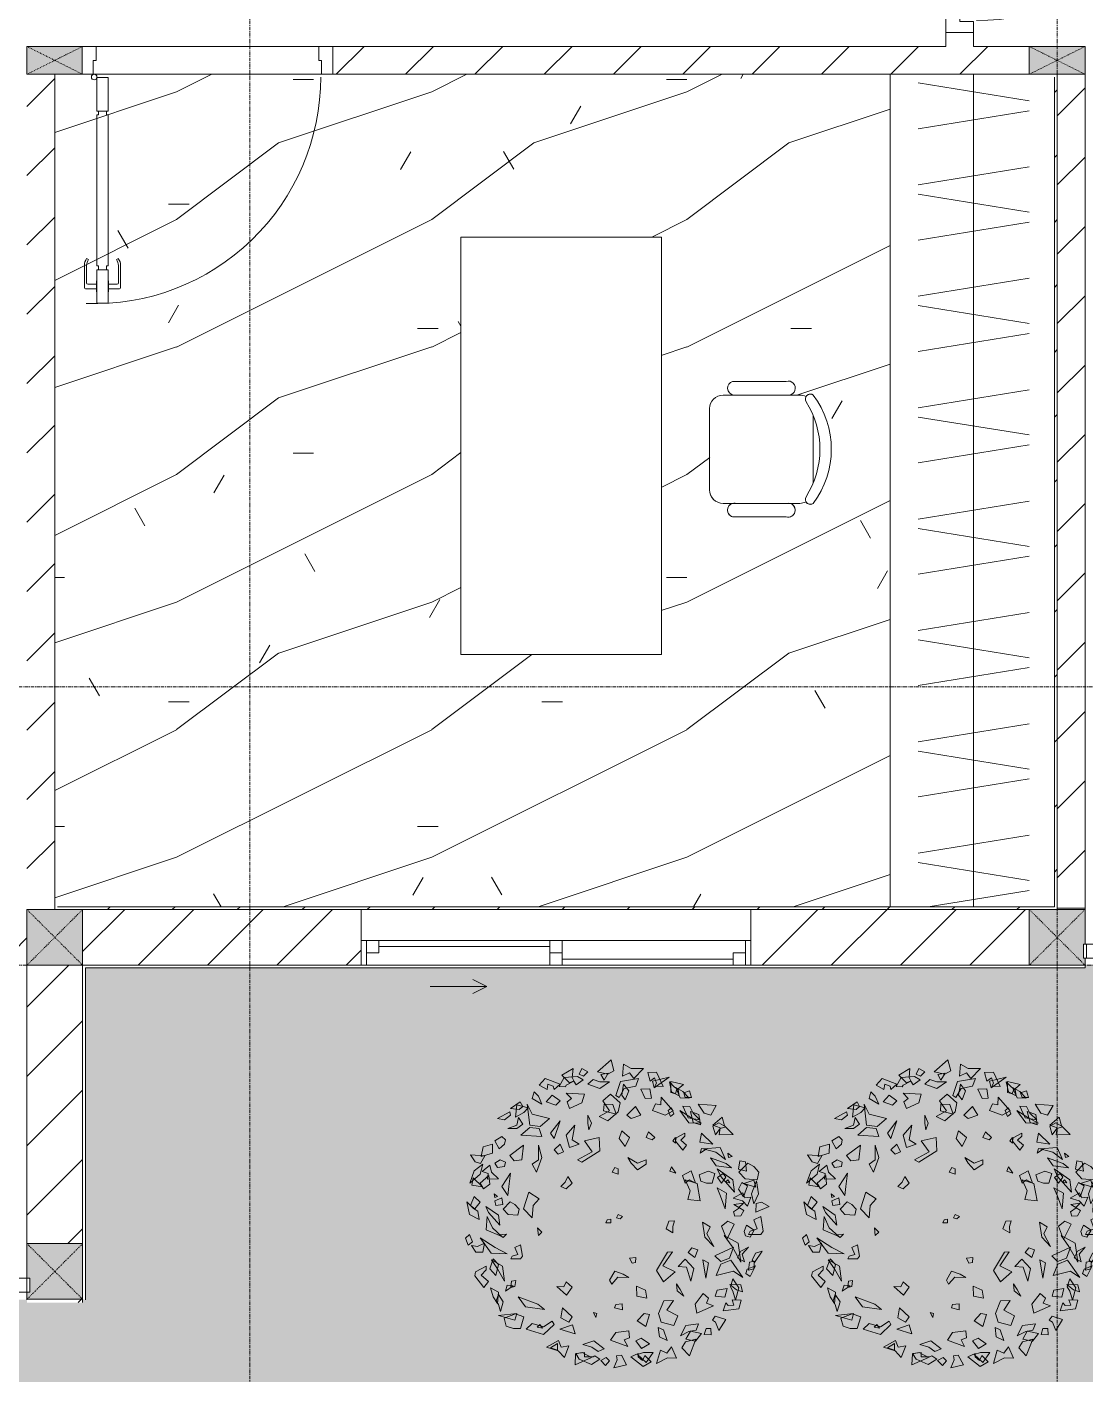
# Model space of a CAD drawing. Header units: millimetres. Extents: x 5357 to 259384, y -16348 to 109893.
# Drawn here: x 111253 to 115053, y 23068 to 27907 of the extents above; entities that cross this region are included whole.
import ezdxf

# ---------------------------------------------------------------- set-up
doc = ezdxf.new("R2010")
doc.units = ezdxf.units.MM
doc.linetypes.add('Dash', pattern=[6, 3, -3])
doc.linetypes.add('Grid Line', pattern=[22.225, 12.7, -3.175, 3.175, -3.175])
for name, color, linetype, lineweight in [('0-1', 7, 'Continuous', 5), ('A-DETL-GENF-1', 53, 'Continuous', 9), ('A-DOOR-1', 254, 'Continuous', 9), ('A-DOOR-2', 53, 'Continuous', 9), ('A-FLOR-1', 53, 'Continuous', 9), ('A-FLOR-HRAL', 11, 'Continuous', 9), ('A-FLOR-HRAL-1', 254, 'Continuous', 9), ('A-FLOR-HRAL-2', 53, 'Continuous', 9), ('A-FLOR-PATT', 8, 'Continuous', 9), ('A-FLOR-PATT-1', 10, 'Continuous', 9), ('A-GLAZ', 151, 'Continuous', 9), ('A-WALL', 113, 'Continuous', 9), ('A-WALL-1', 9, 'Continuous', 18), ('A-WALL-2', 53, 'Continuous', 9), ('A-WALL-3', 113, 'Continuous', 18), ('A-WALL-PATT', 111, 'Continuous', 9), ('A-WALL-PATT-1', 10, 'Continuous', 9), ('A-WALL-PATT-2', 53, 'Continuous', 9), ('G-IMPT', 8, 'Continuous', 9), ('I-FURN', 30, 'Continuous', 9), ('I-FURN-1', 254, 'Continuous', 9), ('I-WALL-1', 9, 'Continuous', 18), ('L-PLNT-1', 7, 'Continuous', 9), ('S-COLS', 52, 'Continuous', 9), ('S-COLS-1', 253, 'Continuous', 5), ('S-COLS-2', 9, 'Continuous', 18), ('S-COLS-3', 53, 'Continuous', 9), ('S-COLS-4', 254, 'Continuous', 9), ('S-COLS-5', 52, 'Continuous', 18), ('S-COLS-6', 52, 'Dash', 9), ('S-COLS-HDLN', 52, 'Dash', 9), ('S-COLS-HDLN-1', 53, 'Dash', 9), ('S-GRID-1', 1, 'Grid Line', 9)]:
    doc.layers.add(name, color=color, linetype=linetype, lineweight=lineweight)
pattern_1 = [(45, (0, 0), (-124.4508, 124.4508), [])]
pattern_2 = [(45, (0, 0), (-116.67262, 116.67262), [])]

# ---------------------------------------------------------------- blocks, each defined once
blk = doc.blocks.new('NCV_TKTC_KET CAU_rvt-1-TKCS_MB CẢNH QUAN CÂY XANH')
at = {"layer": 'A-FLOR-1'}
blk.add_line((115052.6, 24736.9), (115052.6, 24741.9), dxfattribs=at)
blk = doc.blocks.new('DOOR_CW_01 CANH MO-PANEL KINH - DIW_01-900x2200-CỬA GỖ VÂN LAMINATE-553375-TKCS_MB CẢNH QUAN CÂY XANH')
at = {"layer": 'A-DETL-GENF-1'}
for p, q in [((-397, -182), (-397, -62)), ((-397, -62), (-357, -62)), ((-357, -62), (-357, -182)), ((-357, -182), (-397, -182)), ((-391, -196), (-391, -182)), ((-391, -182), (-363, -182)), ((-363, -182), (-363, -196)), ((-397, -196), (-391, -196)), ((-397, -738), (-397, -196)), ((-357, -196), (-363, -196)), ((-357, -196), (-357, -738)), ((-433.9, -711.2), (-427.3, -715.8)), ((-320.1, -711.2), (-326.7, -715.8)), ((-442, -737), (-442, -816.5)), ((-434, -799.5), (-434, -737)), ((-397, -738), (-391, -738)), ((-357, -752), (-397, -752)), ((-397, -752), (-397, -872)), ((-391, -752), (-391, -738)), ((-363, -752), (-391, -752)), ((-357, -738), (-363, -738)), ((-363, -738), (-363, -752)), ((-357, -872), (-357, -752)), ((-320, -799.5), (-320, -737)), ((-312, -737), (-312, -816.5)), ((-399, -820.5), (-438, -820.5)), ((-399, -803.5), (-430, -803.5)), ((-399, -792.2), (-399, -831.8)), ((-397, -792.2), (-399, -792.2)), ((-397, -792.2), (-397, -831.8)), ((-357, -792.2), (-357, -831.8)), ((-357, -792.2), (-355, -792.2)), ((-355, -792.2), (-355, -831.8)), ((-355, -803.5), (-324, -803.5)), ((-355, -820.5), (-316, -820.5)), ((-399, -831.8), (-397, -831.8)), ((-355, -831.8), (-357, -831.8)), ((-397, -872), (-357, -872))]:
    blk.add_line(p, q, dxfattribs=at)
blk.add_circle((-407, -60), 10, dxfattribs=at)
for centre, radius, start, end in [((-407, -60), 814, 268, 0), ((-397, -737), 45, 145, 180), ((-397, -737), 37, 145, 180), ((-357, -737), 37, 0, 35), ((-357, -737), 45, 360, 35), ((-438, -816.5), 4, 180, 270), ((-430, -799.5), 4, 180, 270), ((-324, -799.5), 4, 270, 0), ((-316, -816.5), 4, 270, 0)]:
    blk.add_arc(centre, radius, start, end, dxfattribs=at)
at = {"layer": 'A-DOOR-2'}
for p, q in [((-450, -50), (-450, 50)), ((-450, 50), (-400, 50)), ((-400, 50), (-400, 0)), ((400, 0), (400, 50)), ((400, 50), (450, 50)), ((450, 50), (450, -50)), ((-410, 0), (-410, -50)), ((-400, 0), (-410, 0)), ((410, 0), (400, 0)), ((410, -50), (410, 0)), ((-410, -50), (-450, -50)), ((-407, -50), (-382, -50)), ((450, -50), (410, -50))]:
    blk.add_line(p, q, dxfattribs=at)
blk = doc.blocks.new('TU DO LV A - TU DO LV A-451134-TKCS_MB CẢNH QUAN CÂY XANH')
at = {"layer": 'I-FURN'}
for p, q in [((10, 0), (3000, 0)), ((10, -136.3), (68.9, -499)), ((169, -101), (104.4, -499)), ((202.5, -101), (267.1, -499)), ((404.3, -101), (468.9, -499)), ((569, -101), (504.4, -499)), ((602.5, -101), (667.1, -499)), ((804.3, -101), (868.9, -499)), ((969, -101), (904.4, -499)), ((1002.5, -101), (1067.1, -499)), ((1204.3, -101), (1268.9, -499)), ((1369, -101), (1304.4, -499)), ((1402.5, -101), (1467.1, -499)), ((1604.3, -101), (1668.9, -499)), ((1769, -101), (1704.4, -499)), ((1802.5, -101), (1867.1, -499)), ((2004.3, -101), (2068.9, -499)), ((2169, -101), (2104.4, -499)), ((2202.5, -101), (2267.1, -499)), ((2404.3, -101), (2468.9, -499)), ((2569, -101), (2504.4, -499)), ((2602.5, -101), (2667.1, -499)), ((2804.3, -101), (2868.9, -499)), ((2969, -101), (2904.4, -499)), ((10, -300), (3000, -300))]:
    blk.add_line(p, q, dxfattribs=at)
at = {"layer": 'I-FURN-1'}
blk.add_line((10, 0), (3000, 0), dxfattribs=at)
blk = doc.blocks.new('BAN LV A - BAN LV A_dwg_ban hoc2-348006-TKCS_MB CẢNH QUAN CÂY XANH')
at = {"layer": 'I-FURN'}
for p, q in [((145.8, 437.4), (-145.8, 437.4)), ((-194.4, 388.8), (-194.4, 113.4)), ((194.4, 113.4), (194.4, 388.8)), ((-243, 354.4), (-243, 162)), ((194.4, 351.4), (194.4, 150.8)), ((243.7, 162), (243.7, 354.4)), ((-120.5, 64.8), (120.5, 64.8))]:
    blk.add_line(p, q, dxfattribs=at)
at = {"layer": 'I-FURN', "flags": 128}
blk.add_lwpolyline([(-737.8, 610.5), (-737.8, 1330.5), (-154.9, 1330.5), (762.2, 1330.5), (762.2, 610.5)], close=True, dxfattribs=at)
at = {"layer": 'I-FURN'}
for centre, radius, start, end in [((-145.8, 388.8), 48.6, 90, 180), ((145.8, 388.8), 48.6, 360, 90), ((-218.7, 347.3), 25.3, 343.7398, 163.7398), ((219.4, 347.3), 25.3, 16.2602, 170.7054), ((-218.7, 154.9), 25.3, 163.7398, 16.2602), ((219.4, 154.9), 25.3, 189.2946, 16.2602), ((-145.8, 113.4), 48.6, 180, 207.5844), ((145.8, 113.4), 48.6, 332.4156, 0), ((-180.2, 75.4), 17.8, 57.9726, 216.6901), ((0, 324), 324, 233.1301, 306.8699), ((0, 359.3), 318.2, 237.5758, 302.4242), ((180.2, 75.4), 17.8, 323.3099, 122.0274)]:
    blk.add_arc(centre, radius, start, end, dxfattribs=at)
blk = doc.blocks.new('BAN LV A - BAN LV A_dwg-348005-TKCS_MB CẢNH QUAN CÂY XANH')
at = {"extrusion": (0, 0, -1), "zscale": -1, "rotation": 180}
blk.add_blockref('BAN LV A - BAN LV A_dwg_ban hoc2-348006-TKCS_MB CẢNH QUAN CÂY XANH', (-729, 1383.7), dxfattribs=at)
blk = doc.blocks.new('BAN LV A - BAN LV A-401069-TKCS_MB CẢNH QUAN CÂY XANH')
at = {"layer": 'I-FURN-1'}
for p, q in [((-8.8, -53.2), (1491.2, -53.2)), ((-8.8, -773.2), (-8.8, -53.2)), ((1491.2, -53.2), (1491.2, -773.2)), ((1491.2, -773.2), (-8.8, -773.2)), ((583.2, -946.3), (874.8, -946.3)), ((534.6, -1029.3), (534.6, -994.9)), ((923.4, -994.9), (923.4, -1032.3)), ((486, -1221.7), (486, -1029.3)), ((972.7, -1029.3), (972.7, -1221.7)), ((534.6, -1270.3), (534.6, -1235.9)), ((923.4, -1232.9), (923.4, -1270.3))]:
    blk.add_line(p, q, dxfattribs=at)
for centre, radius, start, end in [((583.2, -994.9), 48.6, 90, 180), ((874.8, -994.9), 48.6, 0, 90), ((510.3, -1036.4), 25.3, 16.2602, 163.7398), ((948.4, -1036.4), 25.3, 16.2602, 170.7054), ((510.3, -1228.8), 25.3, 163.7398, 343.7398), ((948.4, -1228.8), 25.3, 189.2946, 16.2602), ((548.9, -1308.3), 17.8, 119.404, 216.6901), ((583.2, -1270.3), 48.6, 180, 207.5844), ((874.8, -1270.3), 48.6, 332.4156, 0), ((909.2, -1308.3), 17.8, 323.3099, 60.596), ((729, -1059.7), 324, 233.1301, 306.8699)]:
    blk.add_arc(centre, radius, start, end, dxfattribs=at)
at = {"extrusion": (0, 0, -1), "zscale": -1, "rotation": 180}
blk.add_blockref('BAN LV A - BAN LV A_dwg-348005-TKCS_MB CẢNH QUAN CÂY XANH', (0, 0), dxfattribs=at)
blk = doc.blocks.new('Railing - 50 x 10mm-457210-TKCS_MB CẢNH QUAN CÂY XANH')
at = {"layer": 'A-FLOR-HRAL-2'}
for p, q in [((25, 5), (-25, 5)), ((-25, 5), (-25, -5)), ((25, -5), (25, 5)), ((-25, -5), (25, -5))]:
    blk.add_line(p, q, dxfattribs=at)
blk = doc.blocks.new('Railing - Railing-641380-TKCS_MB CẢNH QUAN CÂY XANH')
at = {"layer": 'A-FLOR-HRAL-2'}
for p, q in [((93144.1, 15351.2), (92149.1, 15351.2)), ((92149.1, 15301.2), (93144.1, 15301.2))]:
    blk.add_line(p, q, dxfattribs=at)
at = {"extrusion": (0, 0, -1), "zscale": -1, "rotation": 90.00000000000072}
for p in [(-92144.1, 15326.2), (-93269.1, 15326.2)]:
    blk.add_blockref('Railing - 50 x 10mm-457210-TKCS_MB CẢNH QUAN CÂY XANH', p, dxfattribs=at)
blk = doc.blocks.new('G1_SOF - BO TRU - 100x200-746114-TKCS_MB CẢNH QUAN CÂY XANH')
at = {"layer": 'S-COLS-3'}
blk.add_hatch(color=256, dxfattribs=at).paths.add_polyline_path([(-50, -98.4), (50, -98.4), (50, 100), (-50, 100)])
at = {"layer": 'S-COLS-2'}
for p, q in [((-50, 100), (50, 100)), ((-50, -98.4), (-50, 100)), ((50, 100), (50, -98.4))]:
    blk.add_line(p, q, dxfattribs=at)
at = {"layer": 'S-COLS-HDLN-1'}
for p, q in [((50, -100), (-50, 100)), ((-50, -100), (50, 100))]:
    blk.add_line(p, q, dxfattribs=at)
blk = doc.blocks.new('G1_SOF - BO TRU - 100x200-V59-TKCS_MB CẢNH QUAN CÂY XANH')
at = {"layer": 'S-COLS-3'}
blk.add_hatch(color=256, dxfattribs=at).paths.add_polyline_path([(-50, -100), (50, -100), (50, 100), (-50, 100)])
at = {"layer": 'S-COLS-2'}
for p, q in [((-50, 100), (50, 100)), ((-50, -100), (-50, 100)), ((50, 100), (50, -100)), ((50, -100), (-50, -100))]:
    blk.add_line(p, q, dxfattribs=at)
at = {"layer": 'S-COLS-HDLN-1'}
for p, q in [((50, -100), (-50, 100)), ((-50, -100), (50, 100))]:
    blk.add_line(p, q, dxfattribs=at)
blk = doc.blocks.new('DOOR_CW_01 CANH MO-PANEL KINH - DIG_01-900x2200-CỬA NHÔM KÍNH-400868-TKCS_MB CẢNH QUAN CÂY XANH')
at = {"layer": 'A-DETL-GENF-1'}
for p, q in [((-397, 872), (-357, 872)), ((-397, 752), (-397, 872)), ((-357, 872), (-357, 752)), ((-399, 831.8), (-397, 831.8)), ((-399, 792.2), (-399, 831.8)), ((-397, 792.2), (-397, 831.8)), ((-357, 792.2), (-357, 831.8)), ((-355, 831.8), (-357, 831.8)), ((-355, 792.2), (-355, 831.8)), ((-442, 737), (-442, 816.5)), ((-399, 820.5), (-438, 820.5)), ((-434, 799.5), (-434, 737)), ((-399, 803.5), (-430, 803.5)), ((-397, 792.2), (-399, 792.2)), ((-357, 792.2), (-355, 792.2)), ((-355, 820.5), (-316, 820.5)), ((-355, 803.5), (-324, 803.5)), ((-320, 799.5), (-320, 737)), ((-312, 737), (-312, 816.5)), ((-357, 752), (-397, 752)), ((-397, 738), (-391, 738)), ((-397, 738), (-397, 196)), ((-363, 752), (-391, 752)), ((-391, 752), (-391, 738)), ((-363, 738), (-363, 752)), ((-357, 738), (-363, 738)), ((-357, 196), (-357, 738)), ((-433.9, 711.2), (-427.3, 715.8)), ((-320.1, 711.2), (-326.7, 715.8)), ((-397, 196), (-391, 196)), ((-391, 196), (-391, 182)), ((-357, 196), (-363, 196)), ((-363, 182), (-363, 196)), ((-357, 182), (-397, 182)), ((-397, 182), (-397, 62)), ((-391, 182), (-363, 182)), ((-357, 62), (-357, 182)), ((-397, 62), (-357, 62))]:
    blk.add_line(p, q, dxfattribs=at)
blk.add_circle((-407, 60), 10, dxfattribs=at)
for centre, radius, start, end in [((-407, 60), 814, 360, 92), ((-438, 816.5), 4, 90, 180), ((-430, 799.5), 4, 90, 180), ((-324, 799.5), 4, 360, 90), ((-316, 816.5), 4, 0, 90), ((-397, 737), 45, 180, 215), ((-397, 737), 37, 180, 215), ((-357, 737), 37, 325, 0), ((-357, 737), 45, 325, 0)]:
    blk.add_arc(centre, radius, start, end, dxfattribs=at)
at = {"layer": 'A-DOOR-2'}
for p, q in [((-410, 50), (-450, 50)), ((-450, 50), (-450, -50)), ((-410, 0), (-410, 50)), ((-407, 50), (-382, 50)), ((450, 50), (410, 50)), ((410, 50), (410, 0)), ((450, -50), (450, 50)), ((-400, 0), (-410, 0)), ((-400, -50), (-400, 0)), ((410, 0), (400, 0)), ((400, 0), (400, -50)), ((-450, -50), (-400, -50)), ((400, -50), (450, -50))]:
    blk.add_line(p, q, dxfattribs=at)
blk = doc.blocks.new('NCV_TKTC_TANG 1_rvt-1-TKCS_MB CẢNH QUAN CÂY XANH')
at = {"layer": 'A-FLOR-PATT-1'}
h = blk.add_hatch(dxfattribs=at)
h.set_pattern_fill('FP_5', color=256, style=0, pattern_type=2)
h.set_pattern_definition([(0, (0, 0), (1788.16, 447.04), [73.762, -1267.358, 73.762, -1267.358, -7152.64]), (0, (0, 0), (1788.16, 447.04), [-2682.24, 73.762, -2608.478, 73.762, -1267.358, -3129.28]), (0, (0, 0), (1788.16, 447.04), [-6705.6, 73.762, -820.318, 73.762, -2161.438]), (120, (670.56, 223.5), (-1281.228, 1325.072), [73.762, -1267.358, 73.762, -8419.998]), (120, (670.56, 223.5), (-1281.228, 1325.072), [-1414.882, -1267.358, 73.762, -2608.478, -4470.4]), (120, (670.56, 223.5), (-1281.228, 1325.072), [-5364.48, 73.762, -1267.358, 73.762, -3055.518]), (120, (670.56, 223.5), (-1281.228, 1325.072), [-6779.362, -820.318, 73.762, -2161.438]), (240, (894.1, 1117.6), (-506.932, -1772.112), [73.762, -1267.358, 73.762, -8419.998]), (240, (894.1, 1117.6), (-506.932, -1772.112), [-1414.882, -1267.358, 73.762, -2608.478, -4470.4]), (240, (894.1, 1117.6), (-506.932, -1772.112), [-5364.48, 73.762, -1267.358, 73.762, -3055.518]), (240, (894.1, 1117.6), (-506.932, -1772.112), [-6779.362, -820.318, 73.762, -2161.438])])
h.paths.add_polyline_path([(111352.6, 24746.9), (114352.6, 24746.9), (114352.6, 27736.9), (111352.6, 27736.9), (111352.6, 25075.9)])
h.paths.add_polyline_path([(112810.9, 25652.4), (112810.9, 27152.4), (113530.9, 27152.4), (113530.9, 25652.4), (113085.7, 25652.4)])
h.paths.add_polyline_path([(113986, 26146.2), (113979.5, 26147.2), (113787.1, 26147.2), (113772.2, 26159.1), (113768.9, 26171.5), (113772.2, 26184), (113781.1, 26193.2), (113781.1, 26195.8), (113740.1, 26197.5), (113728.4, 26202.4), (113715.3, 26214), (113710.6, 26220.1), (113705.7, 26231.9), (113704.1, 26244.4), (113705.7, 26548.6), (113710.6, 26560.3), (113718.3, 26570.4), (113728.4, 26578.1), (113740.1, 26583), (113771.2, 26584.6), (113784.2, 26586.4), (113774.4, 26593.8), (113769.3, 26605), (113770.1, 26617.3), (113776.5, 26627.7), (113790.5, 26633.9), (113998, 26632.2), (114007.5, 26623.9), (114011.8, 26612.1), (114009.8, 26599.7), (114002.2, 26589.7), (113993.6, 26584.6), (114039.7, 26583.2), (114050.6, 26579.1), (114056.4, 26585.3), (114060.3, 26587.2), (114077.9, 26582.6), (114107.8, 26534), (114129.2, 26478.5), (114140.1, 26420), (114140.1, 26360.5), (114129.2, 26302), (114107.8, 26246.5), (114076.7, 26195.8), (114056.4, 26195.2), (114050.6, 26201.4), (114039.7, 26197.3), (114008.8, 26195.8), (113993.6, 26195.8), (114004.8, 26189.1), (114011.1, 26177.6), (114010.9, 26164.5), (114004.1, 26153.3), (113993.6, 26148.1), (113990.1, 26147.2)])
h = blk.add_hatch(dxfattribs=at)
h.set_pattern_fill('FP_4', color=256, style=0, pattern_type=2)
h.set_pattern_definition([(216.87, (366.52, 916.3), (2748.89673, 1832.6049), [458.15, -4123.35]), (206.565, (916.3, 641.4), (-916.3012, -916.2996), [1024.455, -1024.455]), (198.435, (916.3, 183.26), (-1832.59854, -916.30195), [579.52, -2318.076])])
h.paths.add_polyline_path([(111352.6, 24746.9), (114352.6, 24746.9), (114352.6, 27736.9), (111352.6, 27736.9), (111352.6, 25075.9)])
h.paths.add_polyline_path([(112810.9, 25652.4), (112810.9, 27152.4), (113530.9, 27152.4), (113530.9, 25652.4), (113085.7, 25652.4)])
h.paths.add_polyline_path([(113986, 26146.2), (113979.5, 26147.2), (113787.1, 26147.2), (113772.2, 26159.1), (113768.9, 26171.5), (113772.2, 26184), (113781.1, 26193.2), (113781.1, 26195.8), (113740.1, 26197.5), (113728.4, 26202.4), (113715.3, 26214), (113710.6, 26220.1), (113705.7, 26231.9), (113704.1, 26244.4), (113705.7, 26548.6), (113710.6, 26560.3), (113718.3, 26570.4), (113728.4, 26578.1), (113740.1, 26583), (113771.2, 26584.6), (113784.2, 26586.4), (113774.4, 26593.8), (113769.3, 26605), (113770.1, 26617.3), (113776.5, 26627.7), (113790.5, 26633.9), (113998, 26632.2), (114007.5, 26623.9), (114011.8, 26612.1), (114009.8, 26599.7), (114002.2, 26589.7), (113993.6, 26584.6), (114039.7, 26583.2), (114050.6, 26579.1), (114056.4, 26585.3), (114060.3, 26587.2), (114077.9, 26582.6), (114107.8, 26534), (114129.2, 26478.5), (114140.1, 26420), (114140.1, 26360.5), (114129.2, 26302), (114107.8, 26246.5), (114076.7, 26195.8), (114056.4, 26195.2), (114050.6, 26201.4), (114039.7, 26197.3), (114008.8, 26195.8), (113993.6, 26195.8), (114004.8, 26189.1), (114011.1, 26177.6), (114010.9, 26164.5), (114004.1, 26153.3), (113993.6, 26148.1), (113990.1, 26147.2)])
at = {"layer": 'A-WALL-PATT-1'}
h = blk.add_hatch(dxfattribs=at)
h.set_pattern_fill('FP_2', color=256, style=0, pattern_type=2)
h.set_pattern_definition(pattern_1)
h.paths.add_polyline_path([(114852.6, 27736.9), (114852.6, 27836.9), (112350.9, 27836.9), (112350.9, 27736.9), (114296.1, 27736.9)])
h = blk.add_hatch(dxfattribs=at)
h.set_pattern_fill('FP_2', color=256, style=0, pattern_type=2)
h.set_pattern_definition(pattern_1)
h.paths.add_polyline_path([(111270.1, 24736.9), (111352.6, 24736.9), (111352.6, 27736.9), (111252.6, 27736.9), (111252.6, 24736.9)])
h = blk.add_hatch(dxfattribs=at)
h.set_pattern_fill('FP_2', color=256, style=0, pattern_type=2)
h.set_pattern_definition(pattern_1)
h.paths.add_polyline_path([(115052.6, 24741.9), (115052.6, 27736.9), (114952.6, 27736.9), (114952.6, 24741.9)])
at = {"layer": 'A-WALL-PATT-2'}
h = blk.add_hatch(dxfattribs=at)
h.set_pattern_fill('FP_10', color=256, style=0, pattern_type=2)
h.set_pattern_definition(pattern_2)
h.paths.add_polyline_path([(114952.6, 24736.9), (114952.6, 27736.9), (114942.6, 27736.9), (114942.6, 24736.9)])
h = blk.add_hatch(dxfattribs=at)
h.set_pattern_fill('FP_10', color=256, style=0, pattern_type=2)
h.set_pattern_definition(pattern_2)
h.paths.add_polyline_path([(113852.6, 24736.9), (114942.6, 24736.9), (114942.6, 24746.9), (111352.6, 24746.9), (111352.6, 24736.9), (112452.6, 24736.9)])
at = {"layer": 'A-FLOR-1'}
for p, q in [((111500.9, 27836.9), (112300.9, 27836.9)), ((112310.9, 27736.9), (111490.9, 27736.9)), ((115052.6, 24741.9), (115052.6, 24736.9))]:
    blk.add_line(p, q, dxfattribs=at)
at = {"layer": 'A-WALL-1'}
for p, q in [((114552.6, 27846.9), (114552.6, 27836.9)), ((114852.6, 27836.9), (114652.6, 27836.9)), ((111352.6, 24736.9), (111352.6, 27736.9)), ((114952.6, 27736.9), (114952.6, 24741.9)), ((111252.6, 24736.9), (111352.6, 24736.9)), ((114952.6, 24741.9), (115052.6, 24741.9)), ((115052.6, 24741.9), (115052.6, 24746.9))]:
    blk.add_line(p, q, dxfattribs=at)
at = {"layer": 'A-WALL-2'}
for p, q in [((114552.6, 27886.9), (114552.6, 27846.9)), ((114652.6, 27836.9), (114652.6, 27886.9)), ((111500.9, 27836.9), (112300.9, 27836.9)), ((114552.6, 27836.9), (112350.9, 27836.9)), ((112310.9, 27736.9), (111490.9, 27736.9)), ((112350.9, 27736.9), (114852.6, 27736.9)), ((115052.6, 24746.9), (115052.6, 27736.9))]:
    blk.add_line(p, q, dxfattribs=at)
at = {"layer": 'I-WALL-1'}
for p, q in [((114942.6, 27726.9), (114942.6, 24746.9)), ((114952.6, 24736.9), (114952.6, 27736.9)), ((111352.6, 24746.9), (111352.6, 24736.9)), ((111352.6, 24736.9), (112452.6, 24736.9)), ((114942.6, 24746.9), (111362.6, 24746.9)), ((113852.6, 24736.9), (114942.6, 24736.9)), ((114942.6, 24736.9), (114952.6, 24736.9))]:
    blk.add_line(p, q, dxfattribs=at)
at = {"layer": 'A-DOOR-1', "rotation": 270.0000000000003}
blk.add_blockref('DOOR_CW_01 CANH MO-PANEL KINH - DIG_01-900x2200-CỬA NHÔM KÍNH-400868-TKCS_MB CẢNH QUAN CÂY XANH', (114602.6, 28336.9), dxfattribs=at)
at = {"layer": 'A-DOOR-1'}
blk.add_blockref('DOOR_CW_01 CANH MO-PANEL KINH - DIW_01-900x2200-CỬA GỖ VÂN LAMINATE-553375-TKCS_MB CẢNH QUAN CÂY XANH', (111900.9, 27786.9), dxfattribs=at)
at = {"layer": 'A-FLOR-HRAL-1'}
blk.add_blockref('Railing - Railing-641380-TKCS_MB CẢNH QUAN CÂY XANH', (22908.5, 9260.7), dxfattribs=at)
at = {"layer": 'I-FURN-1'}
for name, p, rotation in [('TU DO LV A - TU DO LV A-451134-TKCS_MB CẢNH QUAN CÂY XANH', (114352.6, 24736.9), 89.9999999999999), ('BAN LV A - BAN LV A-401069-TKCS_MB CẢNH QUAN CÂY XANH', (112757.8, 25661.2), 90.0000000000001)]:
    blk.add_blockref(name, p, dxfattribs=dict(at, rotation=rotation))
at = {"layer": 'S-COLS-4', "rotation": 90.00000000000037}
for name, p in [('G1_SOF - BO TRU - 100x200-746114-TKCS_MB CẢNH QUAN CÂY XANH', (111352.6, 27786.9)), ('G1_SOF - BO TRU - 100x200-V59-TKCS_MB CẢNH QUAN CÂY XANH', (114952.6, 27786.9))]:
    blk.add_blockref(name, p, dxfattribs=at)
blk = doc.blocks.new('1_FAMILY RVT - W01-WxH 1400x1400xmm-389822-TKCS_MB CẢNH QUAN CÂY XANH')
at = {"layer": 'A-GLAZ'}
for p, q in [((248.4, 172.39), (299.2, 197.79)), ((248.4, 172.39), (299.2, 146.99)), ((248.4, 172.39), (451.6, 172.39)), ((-700, 96.19), (-700, -103.81)), ((700, 96.19), (-700, 96.19)), ((-700, 96.19), (-636.5, 96.19)), ((-680.95, 96.19), (-680.95, 7.29)), ((-636.5, 51.74), (-680.95, 51.74)), ((-636.5, 96.19), (-22.225, 96.19)), ((-636.5, 96.19), (-636.5, 51.74)), ((-636.5, 73.965), (-22.225, 73.965)), ((-22.225, 7.29), (-22.225, 96.19)), ((-22.225, 96.19), (22.225, 96.19)), ((22.225, 51.74), (-22.225, 51.74)), ((22.225, 96.19), (680.95, 96.19)), ((22.225, 96.19), (22.225, 7.29)), ((636.5, 51.74), (636.5, 7.29)), ((680.95, 51.74), (636.5, 51.74)), ((680.95, 96.19), (700, 96.19)), ((680.95, 96.19), (680.95, 7.29)), ((700, -103.81), (700, 96.19)), ((-700, 7.29), (-680.95, 7.29)), ((-680.95, 7.29), (-22.225, 7.29)), ((-22.225, 7.29), (22.225, 7.29)), ((22.225, 29.515), (636.5, 29.515)), ((22.225, 7.29), (636.5, 7.29)), ((636.5, 7.29), (700, 7.29)), ((-700, -103.81), (700, -103.81))]:
    blk.add_line(p, q, dxfattribs=at)
blk = doc.blocks.new('Railing - 50 x 10mm-1251311-TKCS_MB CẢNH QUAN CÂY XANH')
at = {"layer": 'A-FLOR-HRAL'}
for p, q in [((25, 5), (-25, 5)), ((-25, 5), (-25, -5)), ((25, -5), (25, 5)), ((-25, -5), (25, -5))]:
    blk.add_line(p, q, dxfattribs=at)
blk = doc.blocks.new('Railing - Railing-1602750-TKCS_MB CẢNH QUAN CÂY XANH')
at = {"layer": 'A-FLOR-HRAL'}
for p, q in [((111252.5, 23412.4), (108187.5, 23412.4)), ((108187.5, 23362.4), (111252.5, 23362.4))]:
    blk.add_line(p, q, dxfattribs=at)
at = {"extrusion": (0, 0, -1), "zscale": -1, "rotation": 90}
for p in [(-108182.5, 23387.4), (-111257.5, 23387.4)]:
    blk.add_blockref('Railing - 50 x 10mm-1251311-TKCS_MB CẢNH QUAN CÂY XANH', p, dxfattribs=at)
blk = doc.blocks.new('CAY BACH TRINH - CAY BACH TRINH_dwg-2249800-TKCS_MB CẢNH QUAN CÂY XANH')
at = {"layer": 'G-IMPT', "flags": 128}
for points in [[(-357, 1653), (-250, 1541), (-201, 1603), (-123, 1566), (-133, 1703), (-220, 1653)], [(7, 1749), (-25, 1628), (43, 1591), (160, 1616)], [(-477, 1437), (-459, 1512), (-646, 1555)], [(-578, 1452), (-505, 1613), (-404, 1608), (-431, 1511), (-482, 1548), (-505, 1489), (-486, 1456)], [(-83, 1327), (-48, 1351), (-99, 1506), (-301, 1542), (-270, 1454), (-140, 1428)], [(23, 1503), (131, 1428), (267, 1478), (209, 1528), (131, 1503)], [(121, 1587), (40, 1602), (86, 1521)], [(335, 1653), (267, 1616), (316, 1566), (365, 1591)], [(533, 1553), (590, 1452), (520, 1446), (509, 1467), (423, 1512), (399, 1468), (319, 1525), (383, 1562)], [(423, 1516), (443, 1553), (433, 1653), (560, 1578), (472, 1491)], [(579, 1478), (745, 1541), (813, 1466), (725, 1416), (716, 1478), (657, 1453), (647, 1416)], [(-874, 1403), (-896, 1328), (-826, 1327), (-809, 1379)], [(-870, 1320), (-769, 1323), (-719, 1438), (-798, 1395)], [(-715, 1368), (-728, 1408), (-805, 1472), (-663, 1508), (-663, 1385)], [(-648, 1504), (-672, 1392), (-758, 1347), (-746, 1419), (-706, 1444)], [(-428, 1425), (-446, 1319), (-376, 1318), (-327, 1420)], [(-133, 1478), (-191, 1403), (-152, 1303), (-113, 1353)], [(14, 1366), (-94, 1266), (-74, 1166), (43, 1066), (140, 1116), (23, 1178), (101, 1291)], [(511, 1378), (306, 1366), (335, 1266), (472, 1203), (501, 1278), (452, 1316)], [(871, 1391), (823, 1341), (784, 1253), (891, 1316)], [(-1174, 1238), (-1112, 1130), (-1037, 1152), (-972, 1252)], [(-989, 1076), (-860, 1099), (-799, 1231), (-876, 1225), (-913, 1152)], [(-697, 1145), (-671, 1210), (-634, 1180), (-660, 1114)], [(-556, 1333), (-692, 1179), (-600, 1129), (-460, 1181), (-492, 1255), (-553, 1247)], [(-269, 1228), (-328, 1128), (-220, 1091), (-172, 1128)], [(-50, 1140), (92, 1178), (86, 1252), (-14, 1249)], [(667, 1353), (579, 1291), (628, 1241), (735, 1278)], [(696, 1091), (891, 1141), (949, 1253), (920, 1016), (803, 1003)], [(1064, 1244), (1080, 1108), (985, 1158), (937, 1212)], [(1027, 1278), (998, 1228), (1037, 1191), (1135, 1203)], [(-1364, 914), (-1208, 910), (-1218, 988), (-1136, 1017), (-1240, 1107), (-1267, 1010)], [(-766, 1181), (-866, 1042), (-1009, 1038), (-900, 1094)], [(-996, 1019), (-915, 1047), (-883, 1171), (-978, 1137)], [(267, 1128), (228, 1041), (257, 966), (267, 1041)], [(647, 866), (579, 1066), (686, 928)], [(1047, 1103), (998, 1028), (1066, 978), (1164, 978), (1066, 1016)], [(1144, 1166), (1135, 1128), (1203, 1078), (1281, 1091)], [(-1164, 910), (-1135, 1007), (-1204, 1044), (-1282, 1000), (-1216, 980)], [(-1010, 928), (-1137, 803), (-990, 828)], [(-840, 791), (-799, 735), (-718, 839), (-724, 876), (-821, 927), (-821, 894), (-775, 847)], [(-415, 941), (-483, 878), (-454, 853), (-386, 878)], [(-113, 953), (-201, 878), (-152, 778), (-84, 866)], [(413, 1016), (443, 853), (365, 803), (472, 766), (511, 903)], [(813, 978), (784, 891), (1018, 903), (920, 991)], [(-1279, 631), (-1217, 768), (-1027, 752), (-1169, 714)], [(-717, 878), (-717, 816), (-688, 841)], [(140, 878), (131, 728), (335, 603), (384, 628), (218, 716), (306, 841)], [(579, 803), (540, 716), (599, 691), (647, 741)], [(823, 791), (784, 653), (842, 491), (891, 578), (823, 628)], [(988, 791), (1008, 628), (1096, 616), (1144, 678)], [(1261, 753), (1203, 803), (1193, 853), (1232, 891), (1310, 841)], [(1339, 702), (1463, 665), (1444, 774), (1337, 802)], [(-1424, 524), (-1440, 618), (-1501, 607), (-1513, 501)], [(-1302, 703), (-1351, 666), (-1312, 653)], [(-1109, 650), (-1174, 560), (-1345, 537), (-1285, 585)], [(-993, 702), (-1009, 756), (-1064, 751)], [(-220, 591), (-289, 516), (-386, 578), (-386, 628), (-289, 591), (-181, 653)], [(1310, 591), (1252, 628), (1193, 603), (1203, 553), (1281, 541)], [(1422, 673), (1471, 586), (1531, 604), (1583, 684)], [(-1595, 553), (-1527, 591), (-1429, 491), (-1497, 416), (-1634, 403), (-1653, 491)], [(-1380, 266), (-1361, 403), (-1185, 528), (-1224, 441)], [(-1283, 435), (-1251, 475), (-1188, 428), (-1232, 366)], [(-1065, 367), (-1127, 366), (-1158, 473), (-1082, 500), (-981, 458), (-1000, 389)], [(-942, 366), (-893, 503), (-795, 453), (-825, 366), (-873, 403)], [(-721, 477), (-654, 499), (-671, 550)], [(-74, 528), (-35, 541), (-6, 491), (-74, 466)], [(1135, 478), (1232, 328), (1164, 228), (1154, 328)], [(1270, 413), (1394, 410), (1386, 473), (1452, 496), (1368, 568), (1347, 490)], [(1447, 578), (1476, 466), (1593, 366), (1544, 503)], [(-1597, 135), (-1570, 248), (-1626, 391), (-1648, 247)], [(-1619, 320), (-1482, 361), (-1595, 398)], [(-1478, 213), (-1422, 297), (-1459, 373), (-1523, 336)], [(-1328, 370), (-1279, 378), (-1302, 402)], [(-1274, 77), (-1290, 255), (-1183, 312), (-1221, 219)], [(-855, 181), (-881, 279), (-825, 405), (-958, 362), (-994, 169)], [(491, 441), (443, 366), (511, 303), (569, 328), (521, 378)], [(1378, 453), (1369, 353), (1437, 303), (1476, 366)], [(1553, 425), (1451, 325), (1568, 345)], [(-1619, 40), (-1622, 139), (-1683, 152), (-1767, 105)], [(-1363, 198), (-1471, 259), (-1494, 200), (-1562, 210), (-1523, 107), (-1467, 166)], [(813, 191), (881, 116), (891, -22), (988, 78), (930, 266)], [(1085, 125), (1140, 155), (1218, 75), (1163, 15), (1054, 5), (1038, 75)], [(1310, 166), (1300, 116), (1222, 128), (1232, 203)], [(1319, 245), (1280, 215), (1311, 205)], [(1476, 153), (1534, 78), (1583, 116), (1544, 216)], [(1624, 156), (1594, 16), (1487, -41), (1502, 50), (1551, 81)], [(-1482, 60), (-1448, -1), (-1384, -6), (-1369, 43), (-1433, 90)], [(-1478, 141), (-1429, 91), (-1371, 128)], [(-74, 16), (-123, -9), (-94, -34), (-55, -22)], [(1256, -105), (1272, 5), (1412, 105), (1381, 35)], [(-1595, -47), (-1673, -9), (-1702, -172), (-1673, -209), (-1536, -209), (-1556, -172), (-1634, -147)], [(-1515, -106), (-1486, -178), (-1501, -227), (-1553, -242), (-1599, -161)], [(-1291, -267), (-1232, -115), (-1304, -62), (-1376, -95)], [(-1145, -345), (-1046, -242), (-1021, -71), (-1105, -125), (-1069, -201)], [(-688, -191), (-610, -147), (-641, -60), (-704, -55), (-685, -122)], [(11, -79), (65, -80), (51, -44), (11, -37)], [(832, -134), (784, -184), (823, -222)], [(1398, -9), (1408, -159), (1232, -234), (1339, -134)], [(-1449, -521), (-1419, -309), (-1263, -222), (-1351, -346)], [(1477, -247), (1352, -421), (1173, -426), (1309, -356)], [(1179, -205), (1218, -245), (1264, -215)], [(1563, -293), (1595, -211), (1641, -250), (1609, -331)], [(-1604, -526), (-1578, -497), (-1615, -421), (-1690, -396)], [(-1489, -516), (-1411, -473), (-1448, -396), (-1534, -351), (-1465, -430)], [(-1224, -515), (-1157, -451), (-1369, -353), (-1324, -476)], [(-935, -470), (-860, -411), (-900, -361), (-966, -383)], [(-582, -741), (-504, -613), (-626, -407), (-681, -406), (-575, -561), (-711, -631)], [(1085, -355), (1023, -325), (999, -455), (1023, -485), (1132, -485), (1116, -455), (1054, -435)], [(1427, -309), (1447, -409), (1525, -409), (1573, -334), (1505, -346)], [(-1553, -680), (-1504, -649), (-1521, -598), (-1613, -563)], [(-1546, -521), (-1536, -609), (-1595, -596), (-1604, -509)], [(-1173, -669), (-1368, -622), (-1473, -694), (-1336, -498), (-1227, -542)], [(-1024, -493), (-1058, -702), (-1088, -530)], [(-888, -735), (-838, -578), (-745, -570), (-823, -487), (-921, -590)], [(-229, -532), (-269, -525), (-272, -467), (-200, -477)], [(1202, -735), (1225, -565), (1350, -495), (1280, -595)], [(1330, -484), (1271, -546), (1300, -671), (1369, -596)], [(1384, -736), (1435, -805), (1537, -675), (1529, -628), (1408, -565), (1408, -607), (1465, -665)], [(-1390, -946), (-1429, -809), (-1361, -709), (-1332, -796), (-1361, -846)], [(-129, -656), (-34, -622), (23, -722), (0, -767), (-69, -688), (-193, -693)], [(614, -795), (506, -893), (444, -803), (510, -740), (536, -796)], [(1124, -735), (1132, -805), (1085, -795), (1077, -725)], [(-1468, -852), (-1402, -831), (-1326, -772), (-1450, -777)], [(-1270, -915), (-1163, -901), (-1183, -834), (-1295, -817)], [(-1144, -1010), (-957, -1095), (-936, -993), (-1027, -873), (-1088, -926), (-1063, -982)], [(-811, -903), (-736, -844), (-727, -764), (-770, -826)], [(-393, -926), (-281, -901), (-277, -790), (-378, -835)], [(1193, -846), (1173, -780), (1104, -785)], [(1249, -1075), (1218, -965), (1272, -885), (1295, -955), (1272, -995)], [(1359, -809), (1271, -859), (1281, -984), (1330, -909)], [(-1251, -1066), (-1426, -1044), (-1452, -946), (-1351, -943), (-1371, -1002), (-1308, -1008), (-1282, -979)], [(-698, -1231), (-557, -1193), (-527, -1096), (-584, -953), (-693, -951), (-619, -1061), (-741, -1124)], [(-120, -1056), (-31, -1033), (-45, -997), (-117, -988)], [(550, -1034), (443, -1134), (482, -1196), (569, -1146)], [(1048, -911), (967, -1024), (753, -1052), (829, -993)], [(-1130, -1172), (-1165, -1196), (-1203, -1289), (-1280, -1164), (-1162, -1128)], [(-384, -1242), (-286, -1181), (-363, -1098), (-424, -1108)], [(176, -1143), (205, -1087), (168, -1096)], [(667, -1184), (647, -1221), (764, -1334), (959, -1271), (891, -1209), (764, -1246)], [(1103, -1266), (1025, -1267), (986, -1133), (1081, -1099), (1208, -1151), (1184, -1238)], [(1066, -1096), (1086, -1171), (1271, -1121)], [(-1117, -1335), (-1039, -1334), (-1059, -1267), (-1114, -1266)], [(-883, -1296), (-1010, -1321), (-942, -1409), (-834, -1384)], [(-771, -1348), (-831, -1232), (-975, -1212), (-947, -1284), (-866, -1298)], [(-622, -1399), (-535, -1360), (-523, -1254), (-580, -1280)], [(-180, -1469), (12, -1396), (-45, -1309), (-194, -1290), (-200, -1370), (-142, -1392)], [(411, -1324), (581, -1272), (441, -1226)], [(775, -1261), (835, -1251), (807, -1222)], [(-872, -1573), (-787, -1482), (-829, -1416), (-944, -1384)], [(-505, -1659), (-547, -1509), (-620, -1542), (-671, -1472), (-727, -1598), (-626, -1595)], [(-336, -1491), (-270, -1405), (-332, -1372), (-423, -1439)], [(323, -1445), (199, -1404), (83, -1492), (153, -1523), (221, -1476)], [(731, -1476), (595, -1400), (567, -1474), (481, -1461), (531, -1590), (600, -1516)], [(608, -1509), (686, -1484), (608, -1434)], [(-386, -1646), (-464, -1534), (-357, -1534), (-289, -1559)], [(-215, -1584), (-355, -1693), (-443, -1641), (-373, -1567), (-346, -1624), (-297, -1583), (-299, -1545)], [(-55, -1574), (-63, -1616), (-24, -1708), (-167, -1674), (-109, -1565)], [(69, -1680), (123, -1624), (62, -1590), (23, -1629)], [(228, -1671), (131, -1609), (189, -1571), (209, -1584), (306, -1584), (306, -1534), (404, -1546), (365, -1609)], [(411, -1674), (406, -1550), (330, -1534), (226, -1592)]]:
    blk.add_lwpolyline(points, close=True, dxfattribs=at)
blk = doc.blocks.new('CAY BACH TRINH - CAY BACH TRINH-2271498-TKCS_MB CẢNH QUAN CÂY XANH')
at = {"extrusion": (0, 0, -1), "xscale": 0.3200000000000001, "yscale": 0.3200000000000001, "zscale": -0.3200000000000001, "rotation": 180}
blk.add_blockref('CAY BACH TRINH - CAY BACH TRINH_dwg-2249800-TKCS_MB CẢNH QUAN CÂY XANH', (0, 0), dxfattribs=at)
blk = doc.blocks.new('G1_SOF - BO TRU - 200x200-3050151-TKCS_MB CẢNH QUAN CÂY XANH')
at = {"layer": 'S-COLS-HDLN'}
for p, q in [((-100, 100), (100, -100)), ((100, 100), (-100, -100))]:
    blk.add_line(p, q, dxfattribs=at)

msp = doc.modelspace()

# ---------------------------------------------------------------- hatches: boundary and pattern name
at = {"layer": 'A-FLOR-PATT'}
h = msp.add_hatch(dxfattribs=at)
h.set_pattern_fill('FP_23', color=256, style=0, pattern_type=2)
h.set_pattern_definition([(0, (167.64, 11.2), (558.8, 558.8), [83.82, -16.764, 22.352, -16.764, -419.1]), (0, (167.64, 11.2), (558.8, 558.8), [-139.7, 83.82, -335.28]), (0, (139.7, 27.94), (558.8, 558.8), [55.88, -41.91, 83.82, -41.91, -335.28]), (0, (139.7, 27.94), (558.8, 558.8), [-223.52, 55.88, -279.4]), (0, (335.3, 251.46), (558.8, 558.8), [69.85, -27.94, 69.85, -391.16]), (0, (55.9, 363.2), (558.8, 558.8), [27.94, -55.88, 27.94, -447.04]), (90, (111.76, 363.2), (-558.8, 558.8), [50.292, -508.508]), (90, (279.4, 27.94), (-558.8, 558.8), [55.88, -502.92]), (90, (419.1, 251.46), (-558.8, 558.8), [55.88, -502.92]), (45, (352.04, 22.35), (0, 558.7996), [55.88, -734.383]), (135, (206.76, 22.35), (-558.7996, 0), [55.88, -734.383]), (63.435, (335.28, 25.15), (-0.0005, 558.8001), [55.88, -1193.635]), (75.964, (307.34, 27.94), (-0.00237, 558.80038), [55.88, -2248.111]), (75.964, (447.04, 251.46), (-0.00237, 558.80038), [44.704, -2259.287]), (75.964, (122.94, 363.22), (-0.00237, 558.80038), [39.116, -2264.875]), (104.036, (251.46, 27.94), (0.00237, 558.80038), [55.88, -2248.111]), (104.036, (391.16, 251.46), (0.00237, 558.80038), [44.704, -2259.287]), (104.036, (100.58, 363.22), (0.00237, 558.80038), [39.116, -2264.875]), (116.565, (223.52, 25.15), (0.0005, 558.8001), [55.88, -1193.634])])
h.paths.add_polyline_path([(95052.6, 23332.4), (95052.6, 23332.4), (95052.6, 24521.1), (95062.6, 24521.1), (95062.6, 23332.4), (95057.6, 23332.4), (95057.6, 23327.4), (95052.6, 23332.3)])
h.paths.add_polyline_path([(116092.6, 20988.2), (116092.6, 24536.9), (115052.6, 24536.9), (115052.6, 24526.9), (111462.6, 24526.9), (111462.6, 23335.3), (111452.6, 23336.9), (111452.6, 23325.3), (111252.6, 23325.3), (111252.5, 23335.3), (108177.6, 23335.3), (108177.6, 23325.3), (107967.6, 23325.3), (107967.6, 24535.2), (106852.6, 24535.2), (106852.6, 24526.9), (103262.6, 24526.9), (103262.6, 23337.4), (103262.6, 23335.3), (103262.6, 23325.3), (99767.6, 23325.3), (99767.6, 23335.3), (99767.6, 23337.4), (99767.6, 24526.1), (95062.6, 24526.1), (95062.6, 24536.1), (95052.6, 24536.9), (95052.6, 23327.4), (86277.6, 23327.4), (86277.6, 23337.4), (86267.6, 23337.4), (86267.6, 24526.9), (83752.6, 24526.9), (83752.6, 20988.2), (111875.3, 20988.2)])
at = {"layer": 'A-WALL-PATT'}
h = msp.add_hatch(dxfattribs=at)
h.set_pattern_fill('FP_1', color=256, style=0, pattern_type=2)
h.set_pattern_definition(pattern_1)
h.paths.add_polyline_path([(111252.6, 24536.9), (111252.6, 24736.9), (111077.6, 24736.9), (111077.6, 24536.9)])
h.paths.add_polyline_path([(108327.6, 24536.9), (108577.6, 24536.9), (108577.6, 24736.9), (108327.6, 24736.9), (108327.6, 24636.9)])
h = msp.add_hatch(dxfattribs=at)
h.set_pattern_fill('FP_1', color=256, style=0, pattern_type=2)
h.set_pattern_definition(pattern_1)
h.paths.add_polyline_path([(114852.6, 24536.9), (114852.6, 24736.9), (113852.6, 24736.9), (113852.6, 24536.9), (114296.1, 24536.9)])
h.paths.add_polyline_path([(111452.6, 24536.9), (112452.6, 24536.9), (112452.6, 24736.9), (111452.6, 24736.9)])
h = msp.add_hatch(dxfattribs=at)
h.set_pattern_fill('FP_1', color=256, style=0, pattern_type=2)
h.set_pattern_definition(pattern_1)
h.paths.add_polyline_path([(111452.6, 23325.3), (111452.6, 23336.9), (111252.6, 23335.3), (111252.6, 23325.3)])
h.paths.add_polyline_path([(111452.6, 23536.9), (111452.6, 24536.9), (111252.6, 24536.9), (111252.6, 23536.9)])
at = {"layer": 'S-COLS-1'}
for points in [[(111270.1, 24536.9), (111452.6, 24536.9), (111452.6, 24736.9), (111252.6, 24736.9), (111252.6, 24536.9)], [(114852.6, 24536.9), (115052.6, 24536.9), (115052.6, 24561.9), (115047.6, 24561.9), (115047.6, 24611.9), (115052.6, 24611.9), (115052.6, 24736.9), (114852.6, 24736.9)], [(111262.5, 23336.9), (111452.6, 23336.9), (111452.6, 23536.9), (111252.6, 23536.9), (111252.6, 23412.4), (111262.5, 23412.4), (111262.5, 23362.4), (111252.6, 23362.4), (111252.6, 23336.9)]]:
    msp.add_hatch(color=256, dxfattribs=at).paths.add_polyline_path(points)

# ---------------------------------------------------------------- linework, layer by layer
at = {"layer": 'A-WALL'}
for p, q in [((111452.6, 24736.9), (111452.6, 24536.9)), ((114852.6, 24536.9), (114852.6, 24736.9)), ((112452.6, 24536.9), (111252.6, 24536.9)), ((113852.6, 24536.9), (114852.6, 24536.9)), ((111252.6, 23536.9), (111452.6, 23536.9)), ((111452.6, 23336.9), (111252.6, 23336.9)), ((111452.6, 23325.3), (111452.6, 23335.3))]:
    msp.add_line(p, q, dxfattribs=at)
at = {"layer": 'A-WALL-3'}
for p, q in [((112452.6, 24736.9), (111452.6, 24736.9)), ((114852.6, 24736.9), (113852.6, 24736.9)), ((111252.6, 24536.9), (111252.6, 23536.9)), ((111452.6, 23536.9), (111452.6, 24536.9)), ((111452.6, 24536.9), (111452.6, 23335.3)), ((115052.6, 24536.9), (114852.6, 24536.9)), ((115052.6, 24526.9), (115052.6, 24536.9)), ((111462.6, 24526.9), (115052.6, 24526.9)), ((111462.6, 23335.3), (111462.6, 24526.9)), ((111252.6, 23336.9), (111252.6, 23335.3)), ((111452.6, 23335.3), (111452.6, 23336.9))]:
    msp.add_line(p, q, dxfattribs=at)
at = {"layer": 'S-COLS'}
for p, q in [((111252.6, 24736.9), (111252.6, 24536.9)), ((111452.6, 24536.9), (111452.6, 24736.9)), ((114852.6, 24736.9), (114852.6, 24536.9)), ((111252.6, 24536.9), (111452.6, 24536.9)), ((111452.6, 23536.9), (111252.6, 23536.9)), ((111252.6, 23336.9), (111452.6, 23336.9))]:
    msp.add_line(p, q, dxfattribs=at)
at = {"layer": 'S-COLS-5'}
for p, q in [((111452.6, 24736.9), (111252.6, 24736.9)), ((115052.6, 24736.9), (114852.6, 24736.9)), ((115052.6, 24611.9), (115052.6, 24736.9)), ((114852.6, 24536.9), (115052.6, 24536.9)), ((115052.6, 24536.9), (115052.6, 24561.9)), ((111252.6, 23536.9), (111252.6, 23412.4)), ((111452.6, 23336.9), (111452.6, 23536.9)), ((111252.6, 23362.4), (111252.6, 23336.9))]:
    msp.add_line(p, q, dxfattribs=at)
at = {"layer": 'S-GRID-1'}
for p, q in [((112052.6, 20960.6), (112052.6, 80482.7)), ((114952.6, 20960.6), (114952.6, 80482.7)), ((127525.3, 25536.9), (32145.8, 25536.9)), ((130319.3, 24536.9), (29351.8, 24536.9))]:
    msp.add_line(p, q, dxfattribs=at)

# ---------------------------------------------------------------- block references
at = {"layer": '0-1'}
for name in ['NCV_TKTC_KET CAU_rvt-1-TKCS_MB CẢNH QUAN CÂY XANH', 'NCV_TKTC_TANG 1_rvt-1-TKCS_MB CẢNH QUAN CÂY XANH']:
    msp.add_blockref(name, (0, 0), dxfattribs=at)
at = {"layer": 'A-FLOR-HRAL'}
msp.add_blockref('Railing - Railing-1602750-TKCS_MB CẢNH QUAN CÂY XANH', (0, 0), dxfattribs=at)
at = {"layer": 'A-GLAZ', "rotation": 180}
msp.add_blockref('1_FAMILY RVT - W01-WxH 1400x1400xmm-389822-TKCS_MB CẢNH QUAN CÂY XANH', (113152.6, 24633.1), dxfattribs=at)
at = {"layer": 'L-PLNT-1', "rotation": 180}
for p in [(113352.6, 23636.9), (114562.6, 23636.9)]:
    msp.add_blockref('CAY BACH TRINH - CAY BACH TRINH-2271498-TKCS_MB CẢNH QUAN CÂY XANH', p, dxfattribs=at)
at = {"layer": 'S-COLS-6'}
for p in [(111352.6, 24636.9), (114952.6, 24636.9), (111352.6, 23436.9)]:
    msp.add_blockref('G1_SOF - BO TRU - 200x200-3050151-TKCS_MB CẢNH QUAN CÂY XANH', p, dxfattribs=at)

doc.saveas('drawing.dxf')
